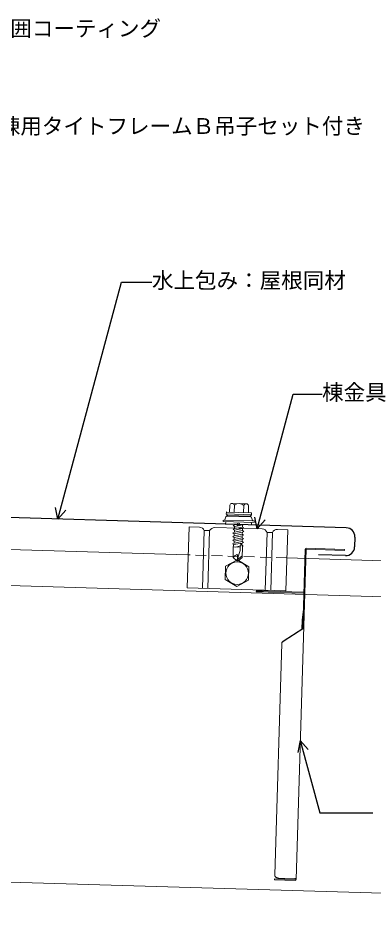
# Model space of a CAD drawing. Units: millimetres at full size, sheet at 1:3; details may follow other scales. Extents: x -1263 to 1258, y -891 to 1034.
# Drawn here: x 211 to 409, y -39 to 468 of the extents above; entities that cross this region are included whole.
import ezdxf
from ezdxf.enums import TextEntityAlignment as Align

# ---------------------------------------------------------------- set-up
doc = ezdxf.new("R2010")
doc.units = ezdxf.units.MM
doc.header["$LTSCALE"] = 3
doc.header["$PDMODE"] = 32
doc.header["$PDSIZE"] = 1.5
doc.linetypes.add('DASHED2', pattern=[3, 2, -1])
for name, color, linetype, lineweight in [('0-6_名称1', 5, 'Continuous', 25), ('0-B_屋根1', 6, 'Continuous', 20), ('1-1_水切1', 134, 'Continuous', 30), ('2-7_ビス1', 7, 'Continuous', 5), ('2-E_エプロン', 7, 'Continuous', 5), ('2-F_I金具', 7, 'Continuous', 5)]:
    doc.layers.add(name, color=color, linetype=linetype, lineweight=lineweight)
doc.styles.add('ＭＳ ゴシック', font='')
doc.styles.get('ＭＳ ゴシック').set_extended_font_data('MS Gothic')

msp = doc.modelspace()

# ---------------------------------------------------------------- linework, layer by layer
at = {"layer": '0-6_名称1'}
for p, q in [((232.699, 189.495), (231.354, 196.067)), ((232.699, 189.495), (237.149, 194.515)), ((343.725, 184.101), (342.38, 190.673)), ((343.725, 184.101), (348.176, 189.12)), ((367.761, 66.269), (366.416, 59.697)), ((367.761, 66.269), (372.212, 61.25))]:
    msp.add_line(p, q, dxfattribs=at)
for points in [[(232.699, 189.495), (268.041, 321.396), (285.095, 321.396)], [(343.725, 184.101), (363.805, 259.04), (379.864, 259.04)], [(367.761, 66.269), (378.538, 26.049), (408.2, 26.049)]]:
    msp.add_lwpolyline(points, dxfattribs=at)
at = {"layer": '0-B_屋根1'}
for p, q in [((305.332, 169.598), (24.048, 178.037)), ((360.307, 167.949), (1078.5, 146.403)), ((23.448, 158.046), (1077.9, 126.412)), ((18.5, -6.88), (1072.952, -38.513))]:
    msp.add_line(p, q, dxfattribs=at)
at = {"layer": '0-B_屋根1', "linetype": 'DASHED2'}
msp.add_line((360.307, 167.949), (305.332, 169.598), dxfattribs=at)
at = {"layer": '1-1_水切1'}
for p, q in [((393.322, 184.677), (28.487, 195.622)), ((398.17, 179.529), (398.005, 174.032)), ((392.858, 169.184), (377.864, 169.634))]:
    msp.add_line(p, q, dxfattribs=at)
for centre, start, end in [((393.172, 179.679), 358.28164, 88.28164), ((393.008, 174.181), 268.28164, 358.28181)]:
    msp.add_arc(centre, 5, start, end, dxfattribs=at)
at = {"layer": '2-7_ビス1'}
for p, q in [((337.637, 198.053), (329.766, 198.289)), ((326.518, 192.375), (326.541, 193.165)), ((326.869, 193.473), (340.239, 193.072)), ((328.422, 197.27), (328.307, 193.43)), ((331.046, 197.192), (330.93, 193.352)), ((336.293, 197.034), (336.178, 193.194)), ((338.917, 196.956), (338.802, 193.115)), ((340.524, 191.955), (340.548, 192.744)), ((324.723, 189.016), (324.698, 188.176)), ((342.115, 188.494), (324.723, 189.016)), ((326.333, 190.841), (325.742, 189.148)), ((326.368, 188.126), (325.965, 186.697)), ((326.518, 192.375), (340.524, 191.955)), ((327.147, 191.578), (326.518, 192.375)), ((340.061, 190.837), (326.914, 191.231)), ((339.601, 191.091), (327.387, 191.457)), ((331.266, 191.341), (331.259, 191.101)), ((335.723, 191.207), (335.715, 190.967)), ((339.849, 191.197), (340.524, 191.955)), ((340.419, 187.704), (340.736, 186.254)), ((340.616, 190.413), (341.105, 188.687)), ((325.965, 186.697), (340.736, 186.254)), ((330.269, 183.822), (331.053, 184.244)), ((330.269, 183.822), (331.026, 183.354)), ((330.33, 185.843), (331.114, 186.265)), ((330.33, 185.843), (331.087, 185.376)), ((331.026, 183.354), (330.992, 182.222)), ((330.992, 182.222), (335.479, 183.099)), ((331.026, 183.354), (335.513, 184.231)), ((331.087, 185.376), (331.053, 184.244)), ((331.053, 184.244), (335.54, 185.121)), ((331.087, 185.376), (335.574, 186.253)), ((331.114, 186.265), (331.122, 186.543)), ((331.114, 186.265), (332.347, 186.506)), ((336.236, 182.631), (335.453, 182.21)), ((335.513, 184.231), (335.479, 183.099)), ((336.236, 182.631), (335.479, 183.099)), ((336.297, 184.653), (335.513, 184.231)), ((335.574, 186.253), (335.54, 185.121)), ((336.297, 184.653), (335.54, 185.121)), ((335.574, 186.253), (335.85, 186.401)), ((330.088, 177.758), (330.871, 178.179)), ((330.088, 177.758), (330.845, 177.29)), ((330.148, 179.779), (330.932, 180.201)), ((330.209, 181.801), (330.992, 182.222)), ((330.845, 177.29), (335.331, 178.167)), ((330.871, 178.179), (335.358, 179.056)), ((330.932, 180.201), (335.419, 181.078)), ((335.331, 178.167), (335.297, 177.035)), ((336.115, 178.589), (335.331, 178.167)), ((336.115, 178.589), (335.358, 179.056)), ((336.176, 180.61), (335.392, 180.188)), ((336.176, 180.61), (335.419, 181.078)), ((330.027, 175.736), (330.811, 176.158)), ((330.027, 175.736), (330.701, 175.32)), ((330.427, 174.001), (330.254, 168.231)), ((330.427, 174.001), (330.701, 175.32)), ((330.427, 174.001), (334.228, 173.887)), ((330.701, 175.32), (335.271, 176.146)), ((330.845, 177.29), (330.811, 176.158)), ((330.811, 176.158), (335.297, 177.035)), ((334.387, 174.685), (331.599, 173.966)), ((332.974, 173.925), (334.267, 174.099)), ((334.228, 173.887), (334.175, 172.116)), ((335.271, 176.146), (335.256, 175.663)), ((335.362, 174.936), (335.256, 175.663)), ((336.055, 176.567), (335.271, 176.146)), ((335.362, 174.936), (335.296, 174.919)), ((336.055, 176.567), (335.297, 177.035)), ((335.52, 173.849), (335.347, 168.078)), ((335.362, 174.936), (335.732, 174.708)), ((335.444, 174.257), (335.461, 174.259)), ((335.461, 174.259), (335.723, 174.4)), ((335.52, 173.849), (335.461, 174.259)), ((335.732, 174.708), (335.723, 174.4)), ((330.254, 168.231), (332.426, 166.295)), ((332.584, 166.819), (335.376, 169.022)), ((334.175, 172.116), (332.782, 167.477)), ((335.347, 168.078), (333.063, 166.275)), ((333.063, 166.275), (332.426, 166.295))]:
    msp.add_line(p, q, dxfattribs=at)
for points in [[(342.115, 188.494), (342.09, 187.654), (324.698, 188.176)], [(330.148, 179.779), (330.905, 179.311), (330.871, 178.179)], [(330.209, 181.801), (330.966, 181.333), (330.932, 180.201)], [(330.905, 179.311), (335.392, 180.188), (335.358, 179.056)], [(330.966, 181.333), (335.453, 182.21), (335.419, 181.078)], [(335.52, 173.849), (335.357, 174.669), (335.19, 175.284), (335.024, 175.669), (334.859, 175.8), (334.701, 175.667), (334.544, 175.29), (334.388, 174.69), (334.228, 173.887)], [(330.254, 168.231), (330.632, 168.532), (331.035, 168.859), (331.441, 169.178), (331.827, 169.455), (332.17, 169.658), (332.447, 169.752), (332.635, 169.704), (332.736, 169.455), (332.787, 169.017), (332.803, 168.481), (332.796, 167.937), (332.782, 167.477)], [(332.745, 166.285), (332.688, 166.418), (332.637, 166.552), (332.601, 166.685), (332.584, 166.819), (332.598, 166.983), (332.642, 167.148), (332.706, 167.312), (332.782, 167.477)]]:
    msp.add_lwpolyline(points, dxfattribs=at)
for centre, radius, start, end in [((329.725, 196.946), 1.343, 10.53625, 166.02702), ((333.588, 194.387), 3.785, 44.37725, 132.18602), ((337.597, 196.71), 1.343, 10.53625, 166.02702), ((326.86, 193.155), 0.319, 88.28164, 178.28164), ((340.23, 192.754), 0.319, 358.28164, 88.28164), ((325.518, 189.232), 0.24, 268.28164, 339.52504), ((326.896, 190.631), 0.6, 88.28164, 159.52504), ((327.397, 191.775), 0.319, 218.28164, 268.28164), ((339.611, 191.409), 0.319, 268.28164, 318.28164), ((340.043, 190.237), 0.6, 17.03825, 88.28164), ((341.334, 188.758), 0.24, 197.03825, 268.28164)]:
    msp.add_arc(centre, radius, start, end, dxfattribs=at)
at = {"layer": '2-7_ビス1', "color": 5}
msp.add_point((333.35, 186.476), dxfattribs=at)
at = {"layer": '2-E_エプロン'}
for p, q in [((369.134, 128.698), (370.457, 172.794)), ((370.972, 173.279), (392.462, 172.634)), ((392.447, 172.134), (392.462, 172.634)), ((343.234, 149.1), (343.249, 149.6)), ((343.234, 149.1), (369.722, 148.305)), ((343.249, 149.6), (369.737, 148.805)), ((369.453, 139.33), (368.773, 133.348)), ((368.624, 128.368), (368.773, 133.348)), ((369.636, 128.749), (358.128, 121.304)), ((369.134, 128.698), (358.136, 121.583)), ((353.512, -8.537), (357.378, 120.33)), ((353.429, -11.278), (353.444, -10.778)), ((353.429, -11.278), (364.924, -11.623)), ((353.444, -10.778), (364.939, -11.123)), ((355.461, -10.256), (365.456, -10.556)), ((364.939, -11.123), (364.957, -10.541))]:
    msp.add_line(p, q, dxfattribs=at)
msp.add_lwpolyline([(365.439, -11.138), (370.957, 172.779), (392.447, 172.134)], dxfattribs=at)
for centre, radius, start, end in [((370.957, 172.779), 0.5, 88.28164, 178.28164), ((343.286, 149.389), 0.293, 259.84028, 276.71528), ((343.283, 149.308), 0.293, 79.848, 96.723), ((343.301, 149.888), 0.293, 259.84028, 276.71528), ((343.471, 149.939), 0.855, 259.84293, 276.71793), ((343.435, 148.748), 0.855, 79.84535, 96.72035), ((343.486, 150.439), 0.855, 259.84293, 276.71793), ((343.808, 150.412), 1.343, 259.84351, 276.71851), ((343.743, 148.256), 1.343, 79.84477, 96.71977), ((343.823, 150.911), 1.343, 259.84351, 276.71851), ((344.267, 150.766), 1.716, 259.8438, 276.7188), ((344.181, 147.874), 1.716, 79.84449, 96.71949), ((344.282, 151.266), 1.716, 259.8438, 276.7188), ((344.81, 150.972), 1.94, 259.844, 276.719), ((344.71, 147.636), 1.94, 79.84429, 96.71929), ((344.825, 151.472), 1.94, 259.844, 276.719), ((345.389, 151.012), 1.998, 259.84417, 276.71917), ((345.286, 147.562), 1.998, 79.84411, 96.71911), ((345.404, 151.512), 1.998, 259.84417, 276.71917), ((345.465, 147.075), 1.978, 79.84406, 96.71906), ((345.597, 151.487), 1.978, 259.84423, 276.71923), ((345.48, 147.575), 1.978, 79.84406, 96.71906), ((345.955, 150.882), 1.883, 259.84435, 276.71935), ((345.858, 147.658), 1.883, 79.84394, 96.71894), ((345.97, 151.381), 1.883, 259.84435, 276.71935), ((346.025, 147.227), 1.808, 79.84387, 96.71887), ((346.04, 147.727), 1.808, 79.84387, 96.71887), ((346.147, 151.302), 1.808, 259.84441, 276.71941), ((346.459, 150.593), 1.606, 259.84457, 276.71957), ((346.378, 147.916), 1.606, 79.84372, 96.71872), ((346.474, 151.092), 1.606, 259.84457, 276.71957), ((346.517, 147.535), 1.482, 79.84362, 96.71862), ((346.532, 148.035), 1.482, 79.84362, 96.71862), ((346.62, 150.965), 1.482, 259.84466, 276.71966), ((346.857, 150.17), 1.191, 259.84491, 276.71991), ((346.801, 148.314), 1.191, 79.84337, 96.71837), ((346.872, 150.67), 1.191, 259.84491, 276.71991), ((346.899, 147.972), 1.028, 79.84319, 96.71819), ((346.914, 148.472), 1.028, 79.84319, 96.71819), ((346.975, 150.505), 1.028, 259.8451, 276.7201), ((347.115, 149.65), 0.674, 259.84574, 276.72074), ((347.09, 148.817), 0.674, 79.84254, 96.71754), ((347.13, 150.15), 0.674, 259.84574, 276.72074), ((347.137, 148.502), 0.486, 79.84185, 96.71685), ((347.152, 149.002), 0.486, 79.84185, 96.71685), ((347.181, 149.962), 0.486, 259.84643, 276.72143), ((347.211, 149.078), 0.0981, 259.8558, 276.7308), ((347.22, 149.383), 0.0981, 79.83248, 96.70748), ((347.226, 149.577), 0.0981, 259.8558, 276.7308), ((359.028, 119.992), 1.659, 174.81964, 177.95934), ((359.028, 119.973), 1.662, 171.04046, 174.18016), ((359.036, 120.271), 1.659, 174.81964, 177.95934), ((359.036, 120.252), 1.662, 171.04046, 174.18016), ((359.03, 119.955), 1.666, 167.27654, 170.41624), ((359.038, 120.234), 1.666, 167.27654, 170.41624), ((359.032, 119.936), 1.673, 163.53756, 166.67726), ((359.04, 120.215), 1.673, 163.53756, 166.67726), ((359.036, 119.918), 1.681, 159.83254, 162.97224), ((359.044, 120.197), 1.681, 159.83254, 162.97224), ((359.04, 119.9), 1.692, 156.16962, 159.30932), ((359.049, 120.179), 1.692, 156.16962, 159.30932), ((359.046, 119.882), 1.704, 152.55586, 155.69556), ((359.054, 120.161), 1.704, 152.55586, 155.69556), ((359.052, 119.864), 1.718, 148.99717, 152.13687), ((359.06, 120.143), 1.718, 148.99717, 152.13687), ((359.06, 119.847), 1.733, 145.49824, 148.63794), ((359.068, 120.126), 1.733, 145.49824, 148.63794), ((359.068, 119.83), 1.75, 142.06253, 145.20223), ((359.076, 120.109), 1.75, 142.06253, 145.20223), ((359.077, 119.814), 1.767, 138.69229, 141.83199), ((359.085, 120.093), 1.767, 138.69229, 141.83199), ((359.087, 119.798), 1.785, 135.38867, 138.52837), ((359.096, 120.078), 1.785, 135.38867, 138.52837), ((359.098, 119.783), 1.803, 132.15178, 135.29148), ((359.107, 120.062), 1.803, 132.15178, 135.29148), ((359.11, 119.769), 1.822, 128.9808, 132.1205), ((359.118, 120.048), 1.822, 128.9808, 132.1205), ((359.122, 119.755), 1.841, 125.87412, 129.01382), ((359.131, 120.034), 1.841, 125.87412, 129.01382), ((359.136, 119.742), 1.859, 122.82941, 125.96911), ((359.144, 120.021), 1.859, 122.82941, 125.96911), ((355.171, -8.571), 1.66, 178.85822, 184.48322), ((355.176, -8.537), 1.667, 185.60711, 191.23211), ((355.183, -8.505), 1.681, 192.27074, 197.89574), ((355.194, -8.473), 1.701, 198.80041, 204.42541), ((355.207, -8.443), 1.726, 205.15803, 210.78303), ((355.224, -8.414), 1.756, 211.31785, 216.94285), ((355.243, -8.387), 1.788, 217.26646, 222.89146), ((355.265, -8.361), 1.821, 223.00163, 228.62663), ((355.29, -8.338), 1.854, 228.53045, 234.15545), ((355.316, -8.318), 1.886, 233.86721, 239.49221), ((355.345, -8.3), 1.916, 239.03144, 244.65644), ((355.374, -8.285), 1.942, 244.04623, 249.67123), ((355.406, -8.274), 1.964, 248.93696, 254.56196), ((355.438, -8.265), 1.982, 253.73035, 259.35535), ((355.471, -8.259), 1.993, 258.45388, 264.07888), ((355.504, -8.257), 1.999, 263.13539, 268.76039), ((364.939, -11.123), 0.5, 268.28164, 358.28164)]:
    msp.add_arc(centre, radius, start, end, dxfattribs=at)
at = {"layer": '2-F_I金具'}
for p, q in [((304.781, 151.254), (305.801, 185.238)), ((311.549, 185.066), (305.801, 185.238)), ((313.277, 150.999), (314.243, 183.184)), ((317.252, 183.094), (314.243, 183.184)), ((316.276, 150.909), (317.242, 183.094)), ((333.288, 184.414), (320.044, 184.811)), ((333.288, 184.414), (346.533, 184.017)), ((355.028, 183.762), (360.776, 183.589)), ((359.757, 149.605), (360.776, 183.589)), ((348.262, 149.949), (349.227, 182.135)), ((349.217, 182.135), (352.226, 182.045)), ((351.26, 149.859), (352.226, 182.045)), ((325.929, 155.869), (326.154, 163.371)), ((326.154, 163.371), (332.764, 166.927)), ((332.764, 166.927), (339.148, 162.981)), ((339.148, 162.981), (338.923, 155.479)), ((332.314, 151.923), (325.929, 155.869)), ((338.923, 155.479), (332.314, 151.923)), ((304.781, 151.254), (359.757, 149.605))]:
    msp.add_line(p, q, dxfattribs=at)
msp.add_circle((332.539, 159.425), 6.3, dxfattribs=at)
for centre, start, end in [((311.459, 182.067), 21.85982, 88.28164), ((319.954, 181.813), 88.28164, 154.70346), ((346.443, 181.018), 21.85982, 88.28164), ((354.938, 180.763), 88.28164, 154.70346)]:
    msp.add_arc(centre, 3, start, end, dxfattribs=at)

# ---------------------------------------------------------------- texts
at = {"layer": '0-6_名称1', "style": 'ＭＳ ゴシック'}
for s, p in [('止面戸※周囲コーティング', (146.161, 455.599)), ('棟用タイトフレームＢ吊子セット付き', (199.757, 401.261)), ('水上包み：屋根同材', (285.095, 315.396)), ('棟金具', (379.864, 253.04))]:
    msp.add_text(s, height=8.798, dxfattribs=at).set_placement(p, align=Align.BOTTOM_LEFT)

doc.saveas('drawing.dxf')
